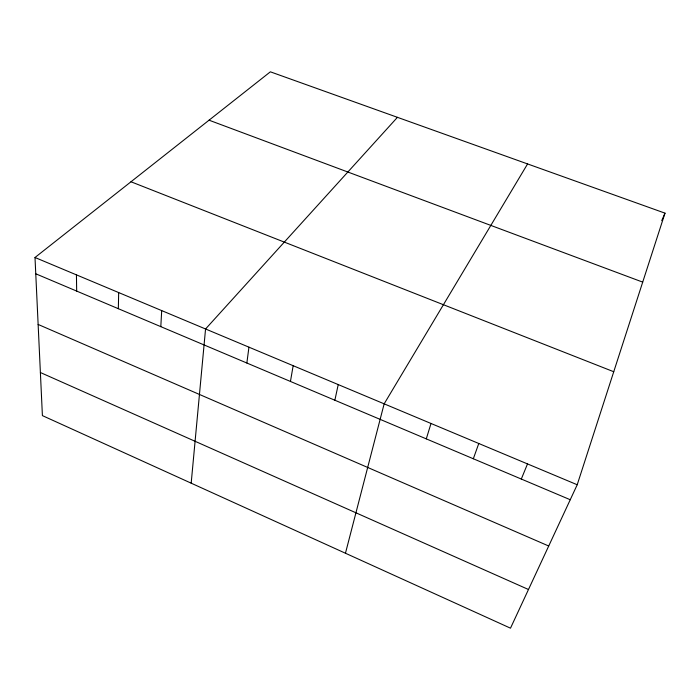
<?xml version="1.0" encoding="UTF-8"?>
<svg xmlns="http://www.w3.org/2000/svg" width="700" height="700" viewBox="0 0 700 700"><rect width="100%" height="100%" fill="white"/><g stroke="black" fill="none" stroke-linecap="round" stroke-linejoin="round"><path stroke-width="1.05" d="M118.344 308.691L118.668 292.565M160.808 326.646L161.7 310.599M191.179 483.175L205.555 328.983L397.434 117.329M246.855 363.02L248.946 347.174M290.447 381.447L293.16 365.697M334.871 400.225L338.223 384.589M345.459 553.236L384.16 403.839L527.581 163.94M426.291 438.874L431.007 423.474M577.211 484.75L665 213.15L270.366 71.82L35 257.495L42.403 415.616L510.492 628.18L577.211 484.75L35 257.495M473.331 458.762L478.774 443.494M521.308 479.045L527.503 463.916M661.736 220.64L665 213.15M209.055 120.19L642.705 282.118M130.987 181.773L613.742 371.735M35.761 273.787L570.246 499.73M38.133 324.441L548.712 546.009M40.381 372.514L528.483 589.505M76.44 274.873L76.676 291.078"/></g></svg>
